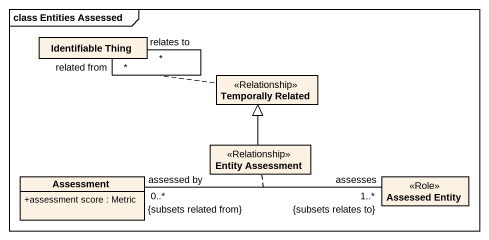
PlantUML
@startuml
mainframe class Entities Assessed
hide circle
hide empty members
skinparam classAttributeIconSize 0
class "Identifiable Thing" as Identifiable_Thing
class "Temporally Related" as Temporally_Related <<Relationship>>
class "Entity Assessment" as Entity_Assessment <<Relationship>>
class Assessment {
  +assessment score : Metric
}
class "Assessed Entity" as Assessed_Entity <<Role>>
Identifiable_Thing "related from\n*" -- "relates to\n*" Identifiable_Thing
(Identifiable_Thing, Identifiable_Thing) .. Temporally_Related
Entity_Assessment -up-|> Temporally_Related
Assessment "assessed by\n0..*\n{subsets related from}" -right- "assesses\n{subsets relates to}\n1..*" Assessed_Entity
(Assessment, Assessed_Entity) .. Entity_Assessment
@enduml
